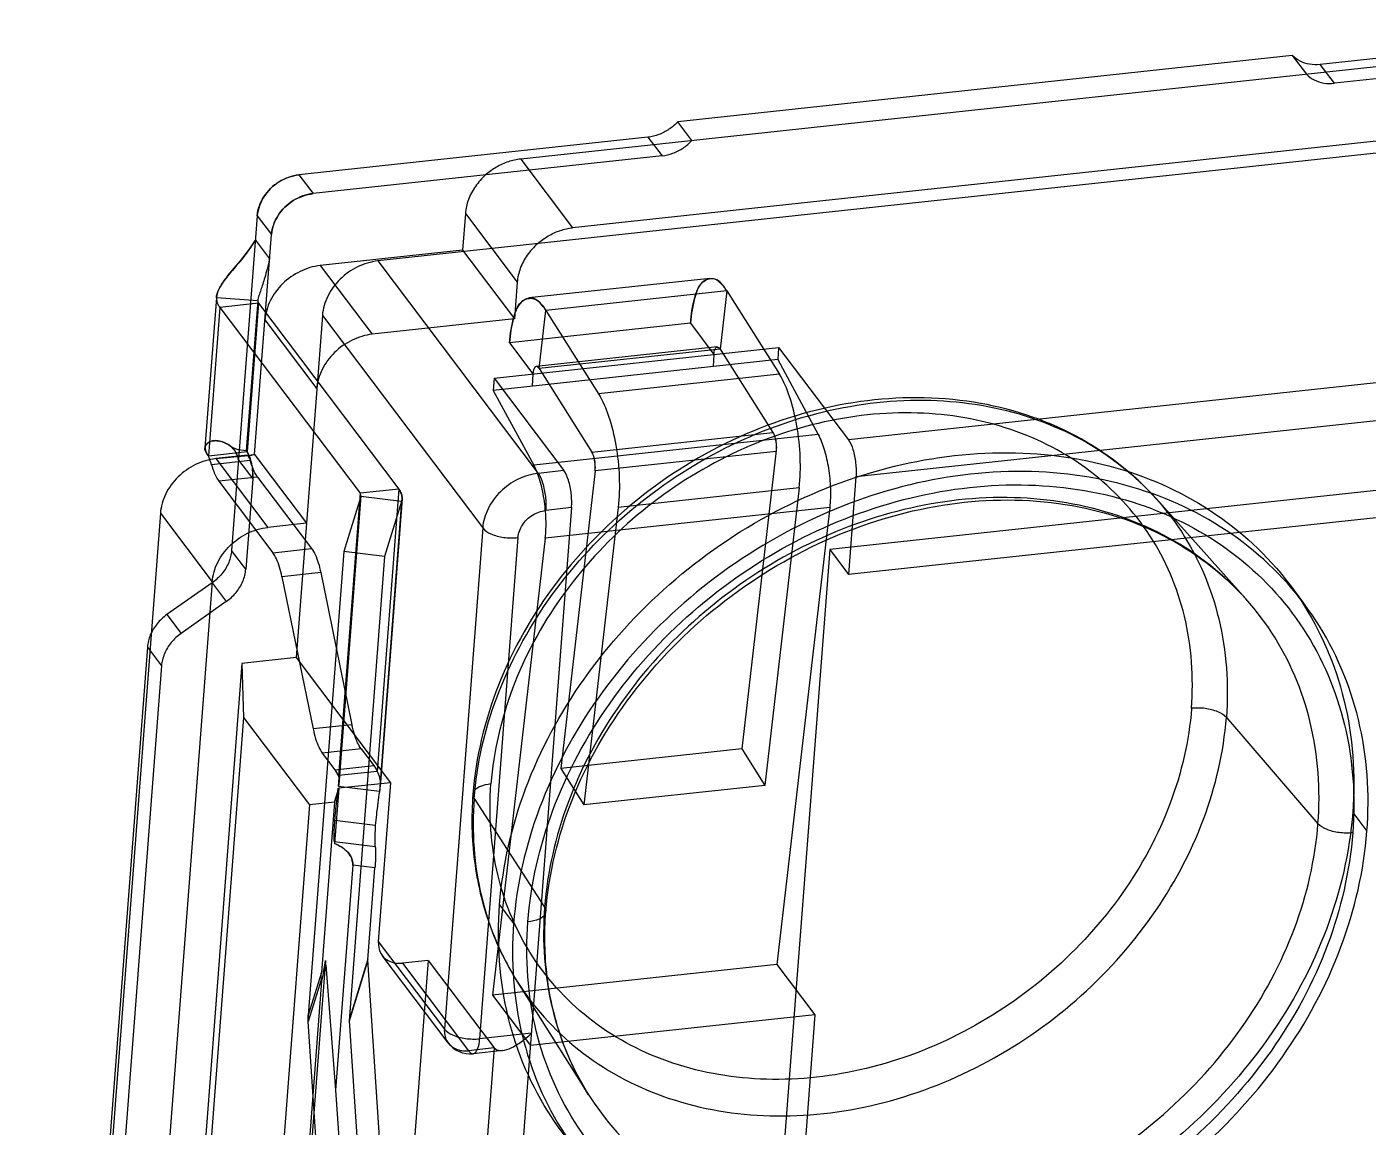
# Model space of a CAD drawing. Header units: millimetres. Extents: x 0 to 594, y 0 to 420.
# Drawn here: x 94.557 to 99.419, y 112.262 to 116.249 of the extents above; entities that cross this region are included whole.
import ezdxf

# ---------------------------------------------------------------- set-up
doc = ezdxf.new("R2010")
doc.units = ezdxf.units.MM
doc.header["$LTSCALE"] = 32.67
doc.layers.get('0').update_dxf_attribs({"linetype": 'CONTINUOUS'})

msp = doc.modelspace()

# ---------------------------------------------------------------- linework, layer by layer
at = {"color": 7, "linetype": 'CONTINUOUS'}
for p, q in [((100.5104, 116.2488), (99.245, 116.1122)), ((100.5617, 116.1809), (99.2963, 116.0443)), ((99.8152, 116.1442), (96.3472, 115.7699)), ((99.1436, 116.1452), (96.9162, 115.9048)), ((99.1436, 116.1452), (99.1949, 116.0773)), ((99.2963, 116.0443), (99.245, 116.1122)), ((100.7028, 115.9267), (95.8289, 115.4006)), ((100.0033, 115.8951), (96.5352, 115.5207)), ((96.9675, 115.8368), (96.9162, 115.9048)), ((96.8081, 115.8492), (95.5427, 115.7126)), ((96.8081, 115.8492), (96.8593, 115.7812)), ((96.8593, 115.7812), (95.594, 115.6446)), ((96.3472, 115.7699), (96.5352, 115.5207)), ((95.5427, 115.7126), (95.594, 115.6446)), ((95.3919, 115.5645), (95.2991, 114.3513)), ((95.3919, 115.5645), (95.4432, 115.4966)), ((96.1462, 115.5725), (96.136, 115.4396)), ((96.1462, 115.5725), (96.3342, 115.3233)), ((95.3822, 114.6994), (95.4432, 115.4966)), ((95.3852, 115.476), (95.4365, 115.408)), ((96.136, 115.4396), (95.6205, 115.384)), ((96.136, 115.4396), (96.3241, 115.1905)), ((95.6205, 115.384), (95.8086, 115.1348)), ((95.8289, 115.4006), (96.4101, 114.6305)), ((96.3342, 115.3233), (96.3241, 115.1905)), ((97.0938, 115.2921), (96.4377, 115.2212)), ((97.0938, 115.2921), (97.0695, 115.0813)), ((97.0938, 115.2921), (97.2853, 114.9897)), ((95.2559, 115.2323), (95.2148, 114.6943)), ((95.3935, 115.256), (95.2439, 115.2665)), ((95.3965, 115.2474), (95.2559, 115.2323)), ((95.2559, 115.2323), (95.7644, 114.5586)), ((95.3965, 115.2474), (95.3554, 114.7095)), ((95.3965, 115.2474), (95.9049, 114.5738)), ((95.4195, 115.1866), (95.6075, 114.9374)), ((95.6279, 115.2032), (95.533, 113.9631)), ((95.6279, 115.2032), (96.2091, 114.4331)), ((96.3241, 115.1905), (95.8086, 115.1348)), ((96.4134, 115.0105), (96.4377, 115.2212)), ((96.4377, 115.2212), (96.6292, 114.9189)), ((96.962, 115.1751), (96.3059, 115.1043)), ((96.962, 115.1751), (97.0475, 115.0618)), ((96.2508, 114.9758), (97.2818, 115.0871)), ((96.3059, 115.1043), (96.3914, 114.991)), ((97.2818, 115.0871), (97.2785, 115.0429)), ((97.2818, 115.0871), (97.5348, 114.752)), ((97.2785, 115.0429), (96.2474, 114.9316)), ((97.0695, 115.0813), (96.4134, 115.0105)), ((97.0475, 115.0618), (97.0441, 115.0176)), ((97.0695, 115.0813), (97.261, 114.779)), ((97.2785, 115.0429), (97.4252, 114.7719)), ((96.3914, 114.991), (96.388, 114.9467)), ((96.4134, 115.0105), (96.6049, 114.7082)), ((97.2853, 114.9897), (96.6292, 114.9189)), ((100.1593, 115.0353), (97.5348, 114.752)), ((96.2508, 114.9758), (96.2474, 114.9316)), ((96.2508, 114.9758), (96.5038, 114.6407)), ((96.2474, 114.9316), (96.3942, 114.6606)), ((100.1867, 114.9014), (97.5622, 114.6181)), ((97.4252, 114.7719), (96.3942, 114.6606)), ((96.6049, 114.7082), (97.261, 114.779)), ((95.2148, 114.6943), (95.3554, 114.7095)), ((95.3822, 114.6994), (95.5703, 114.4503)), ((97.2728, 114.7104), (96.6167, 114.6396)), ((97.2732, 114.7136), (97.1484, 113.6324)), ((95.3667, 114.6773), (95.2261, 114.6621)), ((95.3581, 114.6968), (95.2417, 114.6842)), ((95.2417, 114.6842), (95.3596, 114.6953)), ((95.2417, 114.6842), (95.4297, 114.4351)), ((95.3242, 114.6788), (95.3755, 114.6108)), ((95.3933, 114.6176), (95.2527, 114.6024)), ((95.2527, 114.6024), (95.4483, 114.3433)), ((95.3755, 114.6108), (95.3504, 114.2833)), ((95.3933, 114.6176), (95.5889, 114.3585)), ((96.5038, 114.6407), (96.4101, 114.6305)), ((96.6167, 114.6396), (96.4923, 113.5616)), ((100.0912, 114.6377), (97.4668, 114.3544)), ((97.5622, 114.6181), (97.5351, 114.2638)), ((95.7644, 114.5586), (95.6861, 113.5358)), ((95.9049, 114.5738), (95.7644, 114.5586)), ((95.9049, 114.5738), (95.8267, 113.5509)), ((97.3565, 114.5783), (96.7004, 114.5075)), ((97.3565, 114.5783), (97.2321, 113.5003)), ((95.6865, 113.496), (95.7669, 114.5474)), ((95.7669, 114.5474), (95.7053, 114.3481)), ((95.9152, 114.5289), (95.7669, 114.5474)), ((95.9151, 114.5289), (95.8347, 113.4775)), ((95.9151, 114.5289), (95.8536, 114.3296)), ((96.5312, 114.5068), (96.1247, 109.1922)), ((97.4669, 114.5075), (96.4359, 114.3962)), ((96.5312, 114.5068), (96.4375, 114.4967)), ((96.7004, 114.5075), (96.576, 113.4295)), ((97.4669, 114.5075), (97.2757, 112.8515)), ((100.1596, 114.5471), (97.5351, 114.2638)), ((95.0406, 114.4868), (94.7899, 111.2095)), ((95.0406, 114.4868), (95.2287, 114.2377)), ((95.5703, 114.4503), (95.4297, 114.4351)), ((96.2091, 114.4331), (96.0702, 112.6173)), ((95.4483, 114.3433), (95.5889, 114.3585)), ((96.337, 114.398), (96.1981, 112.5821)), ((96.4359, 114.3962), (96.2447, 112.7402)), ((95.3504, 114.2833), (95.2991, 114.3513)), ((95.7053, 114.3481), (95.5768, 112.668)), ((95.8536, 114.3296), (95.7053, 114.3481)), ((95.8536, 114.3296), (95.7248, 112.6467)), ((97.4668, 114.3544), (97.1144, 109.7484)), ((97.4668, 114.3544), (97.5351, 114.2638)), ((95.6222, 114.2715), (95.4816, 114.2563)), ((95.6222, 114.2715), (95.7351, 113.7198)), ((95.2287, 114.2377), (94.978, 110.9603)), ((95.2281, 114.234), (95.0646, 114.1189)), ((95.2281, 114.234), (95.2794, 114.166)), ((95.4816, 114.2563), (95.5945, 113.7046)), ((95.2794, 114.166), (95.1159, 114.0509)), ((95.0646, 114.1189), (95.1159, 114.0509)), ((94.9935, 114.0015), (94.8282, 111.8408)), ((94.9935, 114.0015), (95.0448, 113.9336)), ((95.0448, 113.9336), (94.8795, 111.7728)), ((95.3357, 113.9418), (95.1325, 111.2845)), ((95.533, 113.9631), (95.3357, 113.9418)), ((95.3357, 113.9418), (95.3417, 113.7465)), ((95.533, 113.9631), (95.8749, 113.5101)), ((95.3417, 113.7465), (95.1384, 111.0892)), ((95.3417, 113.7465), (95.581, 113.4294)), ((98.9047, 113.7465), (99.2369, 113.3613)), ((95.7351, 113.7198), (95.5945, 113.7046)), ((95.7684, 113.6328), (95.6278, 113.6176)), ((95.7684, 113.6328), (95.8142, 113.5722)), ((97.1484, 113.6324), (96.4923, 113.5616)), ((97.1484, 113.6324), (97.2321, 113.5003)), ((95.6278, 113.6176), (95.6736, 113.557)), ((95.6736, 113.557), (95.8142, 113.5722)), ((95.8267, 113.5509), (95.6861, 113.5358)), ((96.4923, 113.5616), (96.576, 113.4295)), ((95.6874, 113.4899), (95.6721, 113.2901)), ((95.6838, 113.4786), (95.6856, 113.4903)), ((95.6874, 113.4899), (95.6842, 113.4785)), ((95.6846, 113.4785), (95.6874, 113.4899)), ((95.8347, 113.4775), (95.6865, 113.496)), ((95.8749, 113.5101), (95.6874, 113.4899)), ((95.8749, 113.5101), (95.8308, 112.9344)), ((97.2321, 113.5003), (96.576, 113.4295)), ((95.6716, 113.4392), (95.581, 113.4294)), ((95.6716, 113.4392), (95.6244, 112.822)), ((95.6716, 113.4392), (95.6838, 113.4786)), ((95.6842, 113.4785), (95.6716, 113.4392)), ((96.178, 113.4522), (96.4335, 113.0587)), ((95.581, 113.4294), (95.3777, 110.7721)), ((99.363, 113.4018), (99.4143, 113.3338)), ((95.8199, 113.3544), (95.6734, 113.3727)), ((95.8193, 113.2778), (95.6715, 113.2962)), ((95.7383, 113.2111), (95.6759, 112.3958)), ((95.8186, 113.2011), (95.7383, 113.2111)), ((95.7931, 112.8677), (95.8186, 113.2011)), ((96.27, 113.0679), (96.3212, 112.9999)), ((95.8308, 112.9344), (96.0702, 112.6173)), ((95.6397, 112.8655), (95.5319, 111.457)), ((95.64, 112.8503), (95.6318, 112.8237)), ((95.64, 112.8503), (95.6759, 112.3958)), ((95.7933, 112.8705), (95.725, 112.6495)), ((95.725, 112.6438), (95.7933, 112.8648)), ((95.8379, 112.1866), (95.7931, 112.8677)), ((96.0115, 112.866), (95.9099, 111.5374)), ((96.0115, 112.866), (95.9178, 112.8559)), ((95.9178, 112.8559), (96.1571, 112.5389)), ((96.0115, 112.866), (96.2508, 112.549)), ((97.2757, 112.8515), (96.2447, 112.7402)), ((97.2757, 112.8515), (97.4132, 112.6694)), ((95.6244, 112.822), (95.5768, 112.668)), ((95.6318, 112.8237), (95.6251, 112.7906)), ((95.6251, 112.7906), (95.5211, 111.4312)), ((95.6244, 112.7996), (95.5767, 112.6452)), ((95.6244, 112.7996), (95.6251, 112.7906)), ((96.2447, 112.7402), (96.3821, 112.5581)), ((97.4132, 112.6694), (96.3821, 112.5581)), ((97.4132, 112.6694), (97.3048, 111.2521)), ((95.6214, 111.9658), (95.5767, 112.6452)), ((95.7248, 112.6467), (95.7696, 111.9656)), ((96.3855, 112.6024), (96.1981, 112.5821)), ((96.2508, 112.549), (96.1492, 111.2203)), ((96.2508, 112.549), (96.1571, 112.5389)), ((95.6759, 112.3958), (95.6896, 112.188))]:
    msp.add_line(p, q, dxfattribs=at)
at = {"color": 6, "linetype": 'CONTINUOUS'}
for p, q in [((97.0324, 115.3375), (96.3763, 115.2666)), ((95.244, 115.2682), (95.2023, 114.7233)), ((95.3936, 115.2568), (95.3519, 114.7119)), ((97.0592, 115.0889), (96.4031, 115.0181)), ((95.7673, 114.5498), (95.6873, 113.5038)), ((95.9169, 114.5383), (95.8371, 113.4948)), ((98.6497, 114.5395), (98.9748, 114.1767)), ((99.1335, 114.2288), (99.1848, 114.1609)), ((96.0841, 112.5672), (95.8448, 112.8843)), ((96.3333, 112.7912), (96.5932, 112.3792)), ((96.2817, 112.5396), (96.1746, 112.528))]:
    msp.add_line(p, q, dxfattribs=at)
msp.add_lwpolyline([(95.3519, 114.7121), (95.3226, 114.7167), (95.3068, 114.7218), (95.3014, 114.7246), (95.2974, 114.7277)], dxfattribs=at)
at = {"color": 7, "linetype": 'CONTINUOUS'}
msp.add_lwpolyline([(95.6715, 113.2962), (95.6718, 113.2944), (95.672, 113.2924), (95.6721, 113.2901)], dxfattribs=at)
msp.add_arc((95.7368, 112.6558), 0.1604, 175.6382, 183.7872, dxfattribs=at)
at = {"color": 6, "linetype": 'CONTINUOUS'}
msp.add_arc((96.1639, 112.6274), 0.1, 217.0439, 276.1613, dxfattribs=at)
at = {"color": 7, "linetype": 'CONTINUOUS'}
for points, knots in [([(99.245, 116.1122), (99.2323, 116.1109), (99.2069, 116.1113), (99.1714, 116.1225), (99.1517, 116.1368), (99.1436, 116.1452)], [0, 0, 0, 0, 0.350193, 0.681984, 1, 1, 1, 1]), ([(99.1949, 116.0773), (99.203, 116.0689), (99.2227, 116.0546), (99.2582, 116.0434), (99.2836, 116.0429), (99.2963, 116.0443)], [0, 0, 0, 0, 0.318016, 0.649807, 1, 1, 1, 1]), ([(96.9162, 115.9048), (96.9067, 115.8946), (96.8854, 115.8763), (96.8483, 115.8572), (96.8214, 115.8507), (96.8081, 115.8492)], [0, 0, 0, 0, 0.337956, 0.673951, 1, 1, 1, 1]), ([(96.8593, 115.7812), (96.8727, 115.7827), (96.8996, 115.7892), (96.9366, 115.8084), (96.958, 115.8266), (96.9675, 115.8368)], [0, 0, 0, 0, 0.326074, 0.662019, 1, 1, 1, 1]), ([(96.3472, 115.7699), (96.3319, 115.7682), (96.3011, 115.7613), (96.2578, 115.7416), (96.2319, 115.7228), (96.2198, 115.7122)], [0, 0, 0, 0, 0.325826, 0.661051, 1, 1, 1, 1]), ([(95.3919, 115.5645), (95.3938, 115.5886), (95.4121, 115.6377), (95.4676, 115.6915), (95.5175, 115.7099), (95.5427, 115.7126)], [0, 0, 0, 0, 0.321063, 0.663441, 1, 1, 1, 1]), ([(95.5427, 115.7126), (95.5175, 115.709), (95.4677, 115.6918), (95.4117, 115.6377), (95.3947, 115.5886), (95.3919, 115.5645)], [0, 0, 0, 0, 0.337776, 0.677627, 1, 1, 1, 1]), ([(96.2198, 115.7122), (96.2059, 115.6998), (96.1811, 115.6723), (96.1555, 115.6244), (96.1476, 115.5896), (96.1462, 115.5725)], [0, 0, 0, 0, 0.346056, 0.681177, 1, 1, 1, 1]), ([(95.4432, 115.4966), (95.446, 115.5207), (95.463, 115.5697), (95.519, 115.6239), (95.5688, 115.6411), (95.594, 115.6446)], [0, 0, 0, 0, 0.322247, 0.662094, 1, 1, 1, 1]), ([(95.594, 115.6446), (95.5688, 115.6419), (95.5189, 115.6235), (95.4634, 115.5698), (95.4451, 115.5207), (95.4432, 115.4966)], [0, 0, 0, 0, 0.336559, 0.678937, 1, 1, 1, 1]), ([(95.2439, 115.2665), (95.2451, 115.2862), (95.2708, 115.332), (95.3265, 115.3942), (95.3669, 115.4459), (95.3852, 115.476)], [0, 0, 0, 0, 0.233699, 0.585049, 1, 1, 1, 1]), ([(95.3852, 115.476), (95.3703, 115.4524), (95.34, 115.4102), (95.2931, 115.3569), (95.2579, 115.3122), (95.2446, 115.2805), (95.2439, 115.2665)], [0, 0, 0, 0, 0.327769, 0.611163, 0.834551, 1, 1, 1, 1]), ([(96.4079, 115.4631), (96.4199, 115.4736), (96.4459, 115.4925), (96.4892, 115.5122), (96.5199, 115.519), (96.5352, 115.5207)], [0, 0, 0, 0, 0.338949, 0.674174, 1, 1, 1, 1]), ([(96.4079, 115.4631), (96.3939, 115.4507), (96.3692, 115.4232), (96.3436, 115.3753), (96.3355, 115.3405), (96.3342, 115.3233)], [0, 0, 0, 0, 0.346082, 0.681153, 1, 1, 1, 1]), ([(95.4365, 115.408), (95.4338, 115.3956), (95.4285, 115.373), (95.4199, 115.3423), (95.4122, 115.3174), (95.4047, 115.2956), (95.398, 115.276), (95.3939, 115.2625), (95.3935, 115.256)], [0, 0, 0, 0, 0.241244, 0.440737, 0.603958, 0.735679, 0.877089, 1, 1, 1, 1]), ([(95.6205, 115.384), (95.5952, 115.3808), (95.5449, 115.3663), (95.4816, 115.321), (95.4356, 115.2596), (95.4219, 115.2107), (95.4195, 115.1866)], [0, 0, 0, 0, 0.252792, 0.508753, 0.759826, 1, 1, 1, 1]), ([(95.8289, 115.4006), (95.8036, 115.3974), (95.7533, 115.3829), (95.69, 115.3376), (95.644, 115.2762), (95.6302, 115.2273), (95.6279, 115.2032)], [0, 0, 0, 0, 0.252792, 0.508753, 0.759826, 1, 1, 1, 1]), ([(96.962, 115.1751), (96.9644, 115.2059), (96.9733, 115.2564), (96.994, 115.3223), (97.0499, 115.3466), (97.0746, 115.3187), (97.0849, 115.3049)], [0, 0, 0, 0, 0.373563, 0.630168, 0.791544, 1, 1, 1, 1]), ([(97.0938, 115.2921), (97.0826, 115.309), (97.061, 115.3434), (96.9972, 115.3292), (96.9736, 115.2587), (96.9649, 115.2075), (96.962, 115.1751)], [0, 0, 0, 0, 0.230803, 0.386362, 0.628609, 1, 1, 1, 1]), ([(95.2439, 115.2665), (95.2437, 115.2626), (95.2444, 115.2547), (95.2487, 115.243), (95.2532, 115.2358), (95.2559, 115.2323)], [0, 0, 0, 0, 0.310483, 0.63948, 1, 1, 1, 1]), ([(96.4288, 115.2341), (96.4184, 115.2479), (96.3938, 115.2757), (96.3379, 115.2514), (96.3172, 115.1855), (96.3083, 115.1351), (96.3059, 115.1043)], [0, 0, 0, 0, 0.208456, 0.369832, 0.626437, 1, 1, 1, 1]), ([(96.3059, 115.1043), (96.3087, 115.1367), (96.3175, 115.1879), (96.3411, 115.2583), (96.4049, 115.2725), (96.4265, 115.2381), (96.4377, 115.2212)], [0, 0, 0, 0, 0.371391, 0.613638, 0.769197, 1, 1, 1, 1]), ([(95.8086, 115.1348), (95.7834, 115.1321), (95.7332, 115.117), (95.6695, 115.072), (95.6238, 115.0102), (95.6094, 114.9614), (95.6075, 114.9374)], [0, 0, 0, 0, 0.250715, 0.508752, 0.761822, 1, 1, 1, 1]), ([(97.0475, 115.0618), (97.0481, 115.0682), (97.0487, 115.0774), (97.0582, 115.0927), (97.0666, 115.0856), (97.0696, 115.0826)], [0, 0, 0, 0, 0.447745, 0.701934, 1, 1, 1, 1]), ([(97.0475, 115.0618), (97.048, 115.0683), (97.0486, 115.0777), (97.0589, 115.093), (97.0672, 115.085), (97.0695, 115.0813)], [0, 0, 0, 0, 0.450501, 0.702192, 1, 1, 1, 1]), ([(96.4134, 115.0105), (96.4111, 115.0142), (96.4028, 115.0222), (96.3925, 115.0069), (96.3919, 114.9975), (96.3914, 114.991)], [0, 0, 0, 0, 0.297808, 0.549499, 1, 1, 1, 1]), ([(96.4135, 115.0117), (96.4108, 115.0147), (96.4032, 115.0218), (96.3923, 115.0075), (96.3921, 114.9978), (96.3914, 114.991)], [0, 0, 0, 0, 0.28489, 0.523974, 1, 1, 1, 1]), ([(97.3565, 114.5783), (97.3604, 114.6147), (97.3625, 114.6903), (97.3504, 114.8015), (97.3266, 114.9034), (97.3007, 114.9645), (97.2853, 114.9897)], [0, 0, 0, 0, 0.259595, 0.534001, 0.790711, 1, 1, 1, 1]), ([(96.178, 113.4522), (96.1877, 113.5779), (96.2472, 113.8337), (96.4368, 114.1852), (96.7133, 114.4896), (97.0549, 114.7234), (97.4356, 114.8687), (97.8264, 114.9135), (98.1973, 114.8525), (98.518, 114.6876), (98.7592, 114.43), (98.8976, 114.1036), (98.9138, 113.8655), (98.9047, 113.7465)], [0, 0, 0, 0, 0.090869, 0.186397, 0.285052, 0.384482, 0.482139, 0.575925, 0.664797, 0.749231, 0.831284, 0.913958, 1, 1, 1, 1]), ([(96.6292, 114.9189), (96.6446, 114.8937), (96.6705, 114.8326), (96.6943, 114.7306), (96.7064, 114.6195), (96.7043, 114.5439), (96.7004, 114.5075)], [0, 0, 0, 0, 0.209289, 0.465999, 0.740405, 1, 1, 1, 1]), ([(98.7785, 113.7796), (98.7862, 113.8908), (98.7721, 114.1128), (98.6427, 114.4162), (98.4195, 114.6548), (98.1229, 114.8084), (97.7791, 114.8662), (97.4158, 114.8259), (97.0617, 114.6923), (96.7428, 114.4761), (96.4834, 114.1928), (96.3041, 113.8638), (96.2488, 113.6234), (96.2391, 113.5054)], [0, 0, 0, 0, 0.086337, 0.168943, 0.250367, 0.33418, 0.422929, 0.516376, 0.613842, 0.713041, 0.811942, 0.908404, 1, 1, 1, 1]), ([(95.3242, 114.6788), (95.3214, 114.6959), (95.3055, 114.7276), (95.2632, 114.7488), (95.2242, 114.7519), (95.1949, 114.7256), (95.2072, 114.7031), (95.2148, 114.6943)], [0, 0, 0, 0, 0.263283, 0.492338, 0.697409, 0.824042, 1, 1, 1, 1]), ([(95.2148, 114.6943), (95.2074, 114.7029), (95.1948, 114.7247), (95.2239, 114.7523), (95.2648, 114.7487), (95.3065, 114.7257), (95.3212, 114.6947), (95.3242, 114.6788)], [0, 0, 0, 0, 0.171645, 0.30112, 0.515307, 0.753948, 1, 1, 1, 1]), ([(97.261, 114.779), (97.2644, 114.7736), (97.2694, 114.7599), (97.2736, 114.7368), (97.2739, 114.7195), (97.2728, 114.7104)], [0, 0, 0, 0, 0.270597, 0.609614, 1, 1, 1, 1]), ([(97.261, 114.779), (97.2641, 114.7737), (97.2692, 114.7606), (97.2734, 114.7385), (97.2736, 114.7222), (97.2732, 114.7136)], [0, 0, 0, 0, 0.276135, 0.618864, 1, 1, 1, 1]), ([(97.4252, 114.7719), (97.4345, 114.7548), (97.4496, 114.7143), (97.4641, 114.6483), (97.4708, 114.5777), (97.4695, 114.5302), (97.4669, 114.5075)], [0, 0, 0, 0, 0.216095, 0.475385, 0.747605, 1, 1, 1, 1]), ([(97.5348, 114.752), (97.5421, 114.7415), (97.5537, 114.714), (97.5624, 114.6685), (97.5633, 114.6349), (97.5622, 114.6181)], [0, 0, 0, 0, 0.276417, 0.634843, 1, 1, 1, 1]), ([(95.3554, 114.7095), (95.3568, 114.7062), (95.3595, 114.6993), (95.3633, 114.6886), (95.3656, 114.6811), (95.3667, 114.6773)], [0, 0, 0, 0, 0.315132, 0.649173, 1, 1, 1, 1]), ([(95.3596, 114.6953), (95.3622, 114.6955), (95.3672, 114.696), (95.3745, 114.6985), (95.3796, 114.6991), (95.3822, 114.6994)], [0, 0, 0, 0, 0.334438, 0.653967, 1, 1, 1, 1]), ([(95.3627, 114.6946), (95.3664, 114.6962), (95.3729, 114.6981), (95.3796, 114.6991), (95.3822, 114.6994)], [0, 0, 0, 0, 0.605305, 1, 1, 1, 1]), ([(96.27, 113.0679), (96.2819, 113.2109), (96.3482, 113.5016), (96.5639, 113.8994), (96.8756, 114.243), (97.2607, 114.5076), (97.6906, 114.6732), (98.1332, 114.7256), (98.5536, 114.6585), (98.9186, 114.4736), (99.1948, 114.1823), (99.3549, 113.8101), (99.3727, 113.5379), (99.363, 113.4018)], [0, 0, 0, 0, 0.091198, 0.18667, 0.284568, 0.383307, 0.480933, 0.57451, 0.663334, 0.747648, 0.829893, 0.913305, 1, 1, 1, 1]), ([(96.6167, 114.6396), (96.6175, 114.648), (96.6175, 114.6651), (96.6136, 114.6895), (96.6071, 114.7046), (96.6031, 114.7109)], [0, 0, 0, 0, 0.342743, 0.693195, 1, 1, 1, 1]), ([(96.6167, 114.6396), (96.6177, 114.6482), (96.6175, 114.6659), (96.6133, 114.6891), (96.608, 114.7032), (96.6049, 114.7082)], [0, 0, 0, 0, 0.369832, 0.747751, 1, 1, 1, 1]), ([(95.2417, 114.6842), (95.2164, 114.681), (95.166, 114.6665), (95.1027, 114.6212), (95.0567, 114.5598), (95.043, 114.5109), (95.0406, 114.4868)], [0, 0, 0, 0, 0.252792, 0.508753, 0.759826, 1, 1, 1, 1]), ([(95.2261, 114.6621), (95.225, 114.6659), (95.2227, 114.6734), (95.2189, 114.6841), (95.2162, 114.691), (95.2148, 114.6943)], [0, 0, 0, 0, 0.350827, 0.684868, 1, 1, 1, 1]), ([(95.2261, 114.6621), (95.2284, 114.654), (95.2333, 114.6391), (95.242, 114.619), (95.249, 114.6073), (95.2527, 114.6024)], [0, 0, 0, 0, 0.382419, 0.718507, 1, 1, 1, 1]), ([(95.3755, 114.6108), (95.376, 114.6215), (95.3756, 114.6422), (95.3718, 114.6719), (95.3633, 114.6894), (95.3581, 114.6968)], [0, 0, 0, 0, 0.36089, 0.695143, 1, 1, 1, 1]), ([(95.3627, 114.6946), (95.3653, 114.6873), (95.3704, 114.6704), (95.3754, 114.6423), (95.3757, 114.6216), (95.3755, 114.6108)], [0, 0, 0, 0, 0.272665, 0.620958, 1, 1, 1, 1]), ([(95.3933, 114.6176), (95.3896, 114.6225), (95.3826, 114.6341), (95.3739, 114.6542), (95.369, 114.6692), (95.3667, 114.6773)], [0, 0, 0, 0, 0.281493, 0.617581, 1, 1, 1, 1]), ([(96.4359, 114.3962), (96.4385, 114.4189), (96.4398, 114.4664), (96.433, 114.537), (96.4186, 114.603), (96.4034, 114.6435), (96.3942, 114.6606)], [0, 0, 0, 0, 0.252395, 0.524615, 0.783905, 1, 1, 1, 1]), ([(96.4101, 114.6305), (96.3849, 114.6278), (96.3347, 114.6127), (96.271, 114.5677), (96.2253, 114.5059), (96.2109, 114.4571), (96.2091, 114.4331)], [0, 0, 0, 0, 0.250715, 0.508752, 0.761822, 1, 1, 1, 1]), ([(99.4143, 113.3338), (99.4247, 113.4688), (99.4062, 113.7389), (99.2492, 114.1092), (98.9757, 114.4013), (98.6118, 114.5884), (98.1911, 114.6576), (97.7478, 114.6068), (97.316, 114.4419), (96.9284, 114.1767), (96.6148, 113.8314), (96.3997, 113.4327), (96.3321, 113.1425), (96.3212, 112.9999)], [0, 0, 0, 0, 0.086042, 0.168716, 0.250769, 0.335203, 0.424075, 0.517861, 0.615518, 0.714948, 0.813603, 0.909131, 1, 1, 1, 1]), ([(96.4101, 114.6305), (96.4177, 114.6204), (96.4287, 114.5924), (96.4376, 114.5471), (96.4388, 114.5134), (96.4375, 114.4967)], [0, 0, 0, 0, 0.275227, 0.636337, 1, 1, 1, 1]), ([(96.5312, 114.5068), (96.5322, 114.5236), (96.5314, 114.5572), (96.5227, 114.6027), (96.5111, 114.6302), (96.5038, 114.6407)], [0, 0, 0, 0, 0.365013, 0.723457, 1, 1, 1, 1]), ([(95.9049, 114.5738), (95.9084, 114.5693), (95.914, 114.5599), (95.9179, 114.5442), (95.9166, 114.5338), (95.9152, 114.5289)], [0, 0, 0, 0, 0.358137, 0.679592, 1, 1, 1, 1]), ([(95.9151, 114.5289), (95.9166, 114.5338), (95.9179, 114.5442), (95.914, 114.5599), (95.9084, 114.5693), (95.9049, 114.5738)], [0, 0, 0, 0, 0.320408, 0.64185, 1, 1, 1, 1]), ([(96.3725, 113.0055), (96.383, 113.1433), (96.4483, 113.4239), (96.6563, 113.8094), (96.9595, 114.1433), (97.3342, 114.3997), (97.7518, 114.5591), (98.1804, 114.6082), (98.5872, 114.5413), (98.939, 114.3604), (99.2035, 114.078), (99.3553, 113.7199), (99.3731, 113.4588), (99.3631, 113.3283)], [0, 0, 0, 0, 0.090869, 0.186397, 0.285052, 0.384482, 0.482139, 0.575925, 0.664797, 0.749231, 0.831284, 0.913958, 1, 1, 1, 1]), ([(99.2369, 113.3613), (99.2463, 113.4837), (99.2296, 113.7284), (99.0873, 114.0641), (98.8393, 114.3289), (98.5096, 114.4984), (98.1282, 114.5611), (97.7265, 114.515), (97.3351, 114.3657), (96.9838, 114.1253), (96.6996, 113.8123), (96.5046, 113.451), (96.4434, 113.1879), (96.4335, 113.0587)], [0, 0, 0, 0, 0.086042, 0.168716, 0.250769, 0.335203, 0.424075, 0.517861, 0.615518, 0.714948, 0.813603, 0.909131, 1, 1, 1, 1]), ([(96.337, 114.398), (96.3388, 114.414), (96.3502, 114.4467), (96.3875, 114.4828), (96.4207, 114.4943), (96.4375, 114.4967)], [0, 0, 0, 0, 0.322247, 0.662094, 1, 1, 1, 1]), ([(95.2287, 114.2377), (95.231, 114.2618), (95.2448, 114.3107), (95.2908, 114.3721), (95.3541, 114.4174), (95.4044, 114.4319), (95.4297, 114.4351)], [0, 0, 0, 0, 0.240174, 0.491247, 0.747208, 1, 1, 1, 1]), ([(96.2091, 114.4331), (96.2164, 114.4234), (96.242, 114.4081), (96.2861, 114.397), (96.3199, 114.3961), (96.337, 114.398)], [0, 0, 0, 0, 0.267394, 0.62309, 1, 1, 1, 1]), ([(95.5889, 114.3585), (95.594, 114.3516), (95.6033, 114.3347), (95.6142, 114.3054), (95.6197, 114.2834), (95.6222, 114.2715)], [0, 0, 0, 0, 0.273377, 0.612343, 1, 1, 1, 1]), ([(95.2991, 114.3513), (95.2979, 114.3364), (95.2902, 114.306), (95.2653, 114.2654), (95.2413, 114.2434), (95.2281, 114.234)], [0, 0, 0, 0, 0.318017, 0.654093, 1, 1, 1, 1]), ([(95.4816, 114.2563), (95.4791, 114.2682), (95.4736, 114.2902), (95.4627, 114.3196), (95.4534, 114.3365), (95.4483, 114.3433)], [0, 0, 0, 0, 0.387657, 0.726623, 1, 1, 1, 1]), ([(95.2794, 114.166), (95.2927, 114.1754), (95.3165, 114.1975), (95.3415, 114.238), (95.3493, 114.2684), (95.3504, 114.2833)], [0, 0, 0, 0, 0.345943, 0.681951, 1, 1, 1, 1]), ([(95.0646, 114.1189), (95.0513, 114.1094), (95.0274, 114.0874), (95.0024, 114.0469), (94.9948, 114.0164), (94.9935, 114.0015)], [0, 0, 0, 0, 0.345907, 0.681983, 1, 1, 1, 1]), ([(95.1159, 114.0509), (95.1026, 114.0416), (95.0787, 114.0195), (95.0538, 113.9789), (95.0459, 113.9485), (95.0448, 113.9336)], [0, 0, 0, 0, 0.345943, 0.681951, 1, 1, 1, 1]), ([(98.7785, 113.7796), (98.7696, 113.6625), (98.7141, 113.4242), (98.5375, 113.0969), (98.28, 112.8134), (97.9619, 112.5957), (97.6073, 112.4603), (97.2434, 112.4186), (96.898, 112.4754), (96.5993, 112.629), (96.3746, 112.8688), (96.2458, 113.1729), (96.2306, 113.3946), (96.2391, 113.5054)], [0, 0, 0, 0, 0.090869, 0.186397, 0.285052, 0.384482, 0.482139, 0.575925, 0.664797, 0.749231, 0.831284, 0.913958, 1, 1, 1, 1]), ([(98.9047, 113.7465), (98.8968, 113.7557), (98.8714, 113.7701), (98.8279, 113.7806), (98.7951, 113.7813), (98.7785, 113.7796)], [0, 0, 0, 0, 0.27261, 0.627268, 1, 1, 1, 1]), ([(96.178, 113.4522), (96.1689, 113.3332), (96.1852, 113.0951), (96.3236, 112.7687), (96.5648, 112.5111), (96.8855, 112.3462), (97.2564, 112.2852), (97.6472, 112.33), (98.0278, 112.4753), (98.3695, 112.7091), (98.6459, 113.0135), (98.8356, 113.365), (98.8951, 113.6208), (98.9047, 113.7465)], [0, 0, 0, 0, 0.086042, 0.168716, 0.250769, 0.335203, 0.424075, 0.517861, 0.615518, 0.714948, 0.813603, 0.909131, 1, 1, 1, 1]), ([(95.5945, 113.7046), (95.597, 113.6927), (95.6025, 113.6707), (95.6134, 113.6413), (95.6227, 113.6244), (95.6278, 113.6176)], [0, 0, 0, 0, 0.387657, 0.726623, 1, 1, 1, 1]), ([(95.7684, 113.6328), (95.7633, 113.6396), (95.754, 113.6565), (95.7431, 113.6858), (95.7376, 113.7079), (95.7351, 113.7198)], [0, 0, 0, 0, 0.273377, 0.612343, 1, 1, 1, 1]), ([(74.7769, 102.3024), (74.8599, 103.3883), (75.4111, 105.6009), (77.1724, 108.582), (79.715, 111.0695), (82.8038, 112.833), (86.1547, 113.7095), (88.9616, 113.6157), (91.0053, 113.0233), (92.3839, 112.3473), (93.592, 111.4497), (94.2653, 110.7156), (94.5615, 110.3231)], [0, 0, 0, 0, 0.122876, 0.252494, 0.386115, 0.519736, 0.649358, 0.772234, 0.831116, 0.888409, 0.94452, 1, 1, 1, 1]), ([(95.6861, 113.5358), (95.6848, 113.5384), (95.6822, 113.5435), (95.6781, 113.5507), (95.6751, 113.555), (95.6736, 113.557)], [0, 0, 0, 0, 0.361241, 0.694872, 1, 1, 1, 1]), ([(95.6861, 113.5358), (95.687, 113.5317), (95.6881, 113.5232), (95.688, 113.5099), (95.687, 113.5007), (95.6865, 113.496)], [0, 0, 0, 0, 0.310502, 0.643098, 1, 1, 1, 1]), ([(95.8142, 113.5722), (95.8157, 113.5702), (95.8187, 113.5658), (95.8228, 113.5587), (95.8254, 113.5536), (95.8267, 113.5509)], [0, 0, 0, 0, 0.305126, 0.638761, 1, 1, 1, 1]), ([(95.8267, 113.5509), (95.8304, 113.5438), (95.8359, 113.5283), (95.8384, 113.5032), (95.8364, 113.4862), (95.8347, 113.4775)], [0, 0, 0, 0, 0.321976, 0.646451, 1, 1, 1, 1]), ([(96.2391, 113.5054), (96.225, 113.5039), (96.202, 113.499), (96.1717, 113.48), (96.1738, 113.4587), (96.178, 113.4522)], [0, 0, 0, 0, 0.446363, 0.755266, 1, 1, 1, 1]), ([(95.6734, 113.3727), (95.6743, 113.384), (95.6764, 113.4074), (95.6801, 113.4426), (95.683, 113.4666), (95.6846, 113.4785)], [0, 0, 0, 0, 0.320738, 0.660712, 1, 1, 1, 1]), ([(95.6734, 113.3727), (95.6743, 113.384), (95.6763, 113.4074), (95.6802, 113.4426), (95.6828, 113.4666), (95.6842, 113.4785)], [0, 0, 0, 0, 0.320699, 0.660663, 1, 1, 1, 1]), ([(95.8347, 113.4775), (95.8325, 113.4639), (95.8284, 113.4362), (95.8235, 113.3952), (95.8209, 113.3678), (95.8199, 113.3544)], [0, 0, 0, 0, 0.333772, 0.676251, 1, 1, 1, 1]), ([(99.363, 113.4018), (99.3511, 113.2588), (99.2848, 112.968), (99.0691, 112.5702), (98.7574, 112.2266), (98.3723, 111.962), (97.9424, 111.7965), (97.4998, 111.7441), (97.0794, 111.8112), (96.7144, 111.9961), (96.4382, 112.2874), (96.2781, 112.6595), (96.2603, 112.9318), (96.27, 113.0679)], [0, 0, 0, 0, 0.091198, 0.18667, 0.284568, 0.383307, 0.480933, 0.57451, 0.663334, 0.747648, 0.829893, 0.913305, 1, 1, 1, 1]), ([(95.6715, 113.2962), (95.6707, 113.3015), (95.6705, 113.3157), (95.6712, 113.3412), (95.6726, 113.3613), (95.6734, 113.3727)], [0, 0, 0, 0, 0.211772, 0.553681, 1, 1, 1, 1]), ([(95.8199, 113.3544), (95.8191, 113.343), (95.8178, 113.3229), (95.8174, 113.2974), (95.8181, 113.2831), (95.8193, 113.2778)], [0, 0, 0, 0, 0.445332, 0.787037, 1, 1, 1, 1]), ([(96.4335, 113.0587), (96.4242, 112.9363), (96.4409, 112.6916), (96.5832, 112.356), (96.8311, 112.0912), (97.1609, 111.9216), (97.5422, 111.8589), (97.944, 111.905), (98.3354, 112.0544), (98.6866, 112.2948), (98.9708, 112.6077), (99.1658, 112.9691), (99.227, 113.2321), (99.2369, 113.3613)], [0, 0, 0, 0, 0.086042, 0.168716, 0.250769, 0.335203, 0.424075, 0.517861, 0.615518, 0.714948, 0.813603, 0.909131, 1, 1, 1, 1]), ([(99.3631, 113.3283), (99.3466, 113.3265), (99.3137, 113.3273), (99.2703, 113.3378), (99.2449, 113.3521), (99.2369, 113.3613)], [0, 0, 0, 0, 0.372732, 0.72739, 1, 1, 1, 1]), ([(95.7383, 113.2111), (95.7382, 113.222), (95.7337, 113.2445), (95.708, 113.2719), (95.6854, 113.2841), (95.6721, 113.2901)], [0, 0, 0, 0, 0.29913, 0.600524, 1, 1, 1, 1]), ([(95.6721, 113.2901), (95.6854, 113.2844), (95.708, 113.2721), (95.7337, 113.2447), (95.7383, 113.2221), (95.7383, 113.2111)], [0, 0, 0, 0, 0.397484, 0.69897, 1, 1, 1, 1]), ([(96.3212, 112.9999), (96.3109, 112.8649), (96.3293, 112.5949), (96.4863, 112.2246), (96.7599, 111.9324), (97.1238, 111.7453), (97.5445, 111.6762), (97.9878, 111.727), (98.4196, 111.8918), (98.8071, 112.157), (99.1207, 112.5023), (99.3359, 112.901), (99.4034, 113.1913), (99.4143, 113.3338)], [0, 0, 0, 0, 0.086042, 0.168716, 0.250769, 0.335203, 0.424075, 0.517861, 0.615518, 0.714948, 0.813603, 0.909131, 1, 1, 1, 1]), ([(99.3631, 113.3283), (99.3515, 113.19), (99.2874, 112.9089), (99.0789, 112.5243), (98.7775, 112.1921), (98.4052, 111.9363), (97.9895, 111.7762), (97.5616, 111.7255), (97.1551, 111.7904), (96.8022, 111.9691), (96.5351, 112.2508), (96.3803, 112.6107), (96.3631, 112.8739), (96.3725, 113.0055)], [0, 0, 0, 0, 0.091198, 0.18667, 0.284568, 0.383307, 0.480933, 0.57451, 0.663334, 0.747648, 0.829893, 0.913305, 1, 1, 1, 1]), ([(95.8193, 113.2778), (95.8204, 113.2724), (95.8211, 113.2581), (95.8207, 113.2326), (95.8195, 113.2125), (95.8186, 113.2011)], [0, 0, 0, 0, 0.212963, 0.554668, 1, 1, 1, 1]), ([(96.4335, 113.0587), (96.4378, 113.0522), (96.4399, 113.0309), (96.4096, 113.0119), (96.3866, 113.007), (96.3725, 113.0055)], [0, 0, 0, 0, 0.244734, 0.553637, 1, 1, 1, 1]), ([(95.8308, 112.9344), (95.8303, 112.9197), (95.8353, 112.8893), (95.8712, 112.8577), (95.9023, 112.8548), (95.9178, 112.8559)], [0, 0, 0, 0, 0.330622, 0.65001, 1, 1, 1, 1]), ([(95.6318, 112.8237), (95.6328, 112.8285), (95.6347, 112.8378), (95.6373, 112.8517), (95.6389, 112.8608), (95.6397, 112.8655)], [0, 0, 0, 0, 0.348866, 0.663954, 1, 1, 1, 1]), ([(95.6244, 112.7996), (95.6242, 112.8021), (95.6239, 112.807), (95.6239, 112.8145), (95.6242, 112.8195), (95.6244, 112.822)], [0, 0, 0, 0, 0.330682, 0.663981, 1, 1, 1, 1]), ([(95.577, 112.6403), (95.5768, 112.6439), (95.5764, 112.6503), (95.5763, 112.6595), (95.5766, 112.6652), (95.5768, 112.668)], [0, 0, 0, 0, 0.388098, 0.694523, 1, 1, 1, 1]), ([(96.0702, 112.6173), (96.069, 112.6027), (96.0748, 112.5721), (96.1104, 112.5408), (96.1417, 112.5372), (96.1571, 112.5389)], [0, 0, 0, 0, 0.329518, 0.651285, 1, 1, 1, 1]), ([(96.0702, 112.6173), (96.0775, 112.6076), (96.1031, 112.5923), (96.1472, 112.5812), (96.181, 112.5803), (96.1981, 112.5821)], [0, 0, 0, 0, 0.267394, 0.62309, 1, 1, 1, 1]), ([(96.1571, 112.5389), (96.1613, 112.5333), (96.1767, 112.5213), (96.1958, 112.5504), (96.1971, 112.5692), (96.1981, 112.5821)], [0, 0, 0, 0, 0.256399, 0.522932, 1, 1, 1, 1]), ([(96.2508, 112.549), (96.2557, 112.543), (96.2758, 112.5361), (96.3092, 112.5462), (96.3474, 112.5686), (96.3731, 112.5897), (96.3855, 112.6024)], [0, 0, 0, 0, 0.148572, 0.362961, 0.658243, 1, 1, 1, 1])]:
    msp.add_open_spline(points, degree=3, knots=knots, dxfattribs=at)
for points in [[(97.0849, 115.3049), (97.087, 115.3022), (97.089, 115.2995), (97.0909, 115.2966)], [(95.3935, 115.256), (95.3934, 115.253), (95.3947, 115.2499), (95.3965, 115.2474)], [(96.4377, 115.2212), (96.4358, 115.2242), (96.4339, 115.2272), (96.4318, 115.23)], [(95.3554, 114.7095), (95.3508, 114.7126), (95.3604, 114.6996), (95.3627, 114.6946)], [(95.7669, 114.5474), (95.7676, 114.5498), (95.768, 114.5529), (95.7665, 114.5549)], [(95.6842, 113.4785), (95.6843, 113.4825), (95.6849, 113.4864), (95.6856, 113.4903)], [(95.6397, 112.8655), (95.6396, 112.8621), (95.6395, 112.8587), (95.6397, 112.8553)], [(95.64, 112.8503), (95.6398, 112.8536), (95.6395, 112.857), (95.6396, 112.8604)]]:
    msp.add_open_spline(points, degree=3, dxfattribs=at)
at = {"color": 6, "linetype": 'CONTINUOUS'}
for points, knots in [([(98.6497, 114.5395), (98.5674, 114.6315), (98.3623, 114.7897), (97.9848, 114.9103), (97.5691, 114.9095), (97.1536, 114.7895), (96.7744, 114.5628), (96.4644, 114.2496), (96.2506, 113.8774), (96.1839, 113.6027), (96.1736, 113.4677)], [0, 0, 0, 0, 0.111727, 0.228776, 0.352749, 0.482674, 0.61579, 0.748528, 0.877418, 1, 1, 1, 1]), ([(96.438, 113.0431), (96.4485, 113.1808), (96.5173, 113.4616), (96.7362, 113.8429), (97.0533, 114.1664), (97.441, 114.4038), (97.8655, 114.5341), (98.2907, 114.5443), (98.6792, 114.4299), (98.8907, 114.2705), (98.9748, 114.1767)], [0, 0, 0, 0, 0.122041, 0.250892, 0.384254, 0.518165, 0.648483, 0.772224, 0.888712, 1, 1, 1, 1]), ([(96.1736, 113.4677), (96.1674, 113.3873), (96.1707, 113.2272), (96.2247, 112.9965), (96.2926, 112.8559), (96.3333, 112.7912)], [0, 0, 0, 0, 0.343033, 0.675122, 1, 1, 1, 1]), ([(96.5932, 112.3792), (96.5531, 112.4428), (96.4867, 112.5811), (96.4347, 112.8076), (96.432, 112.9644), (96.438, 113.0431)], [0, 0, 0, 0, 0.325949, 0.657994, 1, 1, 1, 1])]:
    msp.add_open_spline(points, degree=3, knots=knots, dxfattribs=at)

doc.saveas('drawing.dxf')
